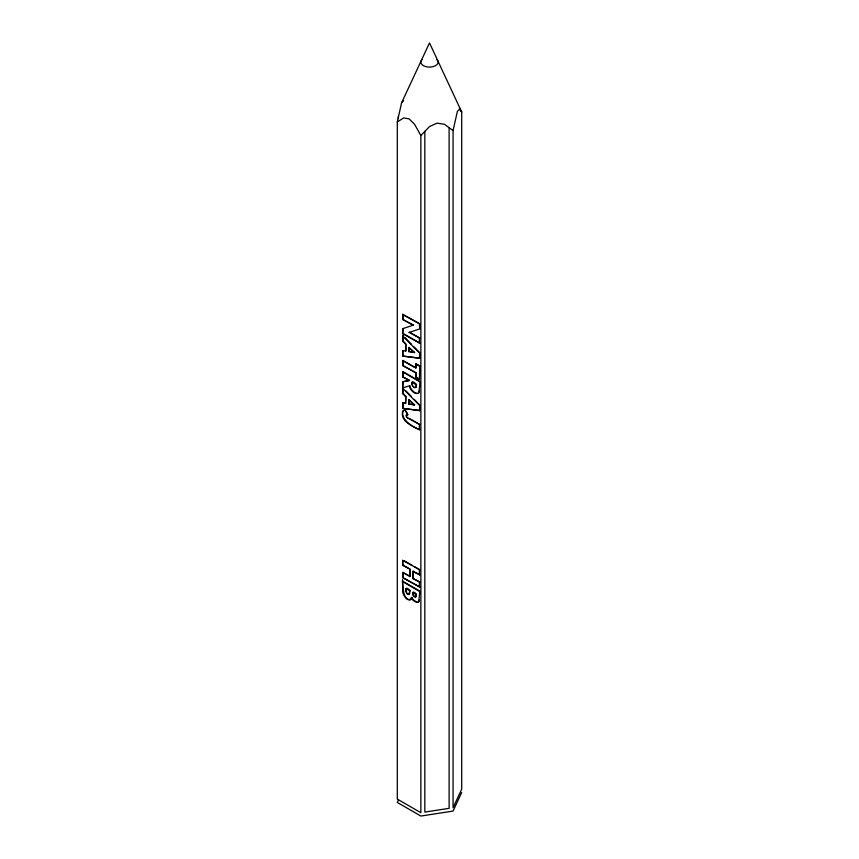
<?xml version="1.0" encoding="UTF-8"?>
<svg xmlns="http://www.w3.org/2000/svg" width="859" height="859" viewBox="0 0 859 859"><rect width="100%" height="100%" fill="white"/><g stroke="black" fill="none" stroke-linecap="round" stroke-linejoin="round"><path stroke-width="1.29" d="M415.788 377.262L419.407 379.356L419.783 365.891L416.153 363.797L415.788 368.092L402.71 360.544L402.71 365.558L416.153 372.903L415.788 377.262L415.788 373.107M408.905 594.482L409.904 590.423L409.625 593.934L408.401 594.514C405.04 593.376 404.492 584.281 409.904 590.423M419.342 600.011L418.795 601.729L419.783 591.099L404.192 582.101M419.299 390.899C417.861 398.351 420.481 382.244 419.783 381.353L403.075 371.7L402.71 376.929L409.485 380.419L402.71 376.929M402.871 411.096C400.509 419.342 412.309 427.213 419.783 429.543L419.407 429.758C412.889 426.311 399.553 421.039 402.871 411.096L405.094 409.732L407.402 413.694M415.531 387.559L416.475 384.456L416.336 386.668L414.854 387.731C410.849 386.464 410.334 377.767 416.475 384.456M414.478 596.704C416.808 597.381 416.508 591.744 416.121 596.565C412.352 598.659 410.903 587.717 416.475 594.213M410.269 419.031L419.783 424.529L407.08 417.56L405.985 415.595L407.273 414.467L406.393 414.714M406.468 416.948L406.758 414.5M397.298 121.957L403.612 117.941L409.088 118.843L414.553 124.265L420.867 135.561L420.867 812.7L397.298 799.095L397.298 121.957L401.615 102.736L429.5 42.95L461.702 111.992L461.702 789.131L453.069 807.718L453.069 130.579L457.385 111.369L459.393 109.318L461.702 111.992L459.382 107.837M409.99 599.797L410.903 599.389C399.703 604.618 403.011 560.53 402.71 589.704C401.303 593.934 408.777 603.813 411.59 597.563C412.363 600.849 417.721 603.963 419.171 601.515M410.978 599.163L411.955 597.359L411.407 597.671M398.383 800.116L397.298 802.446L420.867 816.05L453.069 811.068L461.702 792.481M420.867 135.561L429.5 126.574L436.973 123.159L444.447 124.265L453.069 130.579M401.615 102.736L403.612 100.686M418.784 392.703C415.992 395.473 409.689 390.308 409.56 385.852C410.022 388.526 414.521 393.379 416.894 393.54M402.71 314.437L419.783 323.864L402.71 314.437L402.71 319.451L413.308 325.142L402.71 319.451M403.075 333.485L419.783 343.128L402.71 333.7L403.075 328.471L402.527 333.807M405.62 351.148L405.62 344.223L402.71 341.216L403.075 335.697L403.075 341.002L405.985 344.008L405.985 350.934L402.71 350.708L402.71 356.066L419.783 358.235L402.71 356.066M409.013 332.53L409.56 332.208L419.783 338.113L409.195 332.422L419.783 328.89L419.407 324.079M402.71 350.708L403.075 355.851M408.927 347.519L414.618 352.48L408.927 351.696L408.927 347.519L414.242 352.695M408.927 351.696L409.292 347.304M402.71 360.544L416.153 367.877L416.153 363.797M419.407 358.439L419.783 352.759L414.21 347.079M402.71 365.558L416.153 372.903M409.926 385.637L402.71 387.957L402.71 381.718L409.485 380.419M402.71 387.957L403.075 381.514M402.71 408.39L419.783 410.559L402.71 408.39L402.71 403.032L405.62 403.472L405.62 396.547L402.71 393.54L403.075 388.021M411.944 383.2L412.309 382.051M419.407 379.356L416.153 377.047M412.095 384.649L412.309 382.985M412.524 385.82L412.46 384.435M402.527 393.637L403.075 389.352M414.027 387.441L415.906 387.345M405.62 396.547L403.075 393.325M402.71 403.032L405.018 403.107M408.927 399.832L414.618 404.804L408.927 404.02L408.927 399.832L414.242 405.018M405.62 403.472L405.985 396.332M408.744 404.127L414.618 404.804M404.009 410.14L404.718 409.947L407.982 414.682M404.535 410.054L405.094 409.732M419.407 410.763L419.783 405.083L414.21 399.403M407.918 418.118L408.841 418.634M402.71 560.347L402.71 565.362L402.71 560.347L419.783 569.785L414.21 566.564M402.71 577.613L419.783 587.051L402.71 577.613L403.075 572.384L410.022 576.4L410.022 569.163L403.075 565.158M402.71 565.362L410.022 569.163M412.782 571.396L419.783 574.8L412.964 571.289L412.964 578.526L419.783 582.037L412.964 578.526M402.71 572.599L410.022 576.4M406.006 589.714L406.382 588.383M406.114 591.389L406.382 589.499M406.404 592.613L406.479 591.175M406.779 593.687L407.327 593.365M407.746 594.245L409.271 594.267M412.835 593.451L413.211 592.323M412.975 594.643L413.211 593.236M413.394 595.631L413.888 596.253M412.17 598.798L411.955 597.359M412.868 599.829L417.71 602.46M415.423 596.962L416.121 596.565M402.71 328.686L413.308 325.142M402.71 381.718L409.12 380.634M410.355 351.685L414.618 352.48M406.898 414.672L407.617 414.897M415.788 364.012L419.407 366.106M402.71 371.915L419.407 381.557M411.944 382.266L416.11 384.671M404.192 560.777L411.987 565.286M402.71 581.672L419.407 591.314M406.006 588.598L409.539 590.627M412.835 592.538L416.11 594.428M404.933 337.598L411.429 344.234M402.71 335.912L419.407 352.974M405.856 390.866L411.429 396.557M402.71 388.236L419.407 405.298M412.545 598.583L413.233 599.614M413.351 594.428L413.759 595.416M449.117 127.68L449.117 808.33L424.829 812.088L424.829 131.438M419.407 338.328L419.407 343.342M419.407 424.743L419.407 429.758M419.407 569.989L419.407 575.015M419.407 582.241L419.407 587.255M413.329 571.074L413.329 578.311M409.657 569.377L409.657 576.614M409.292 399.628L409.292 403.805M403.075 314.222L403.075 319.237M403.075 360.329L403.075 365.343M403.075 371.7L403.075 376.725M403.075 402.817L403.075 408.175M403.075 572.384L403.075 577.409M398.361 116.158L398.361 118.585M436.973 59.615A8.633 4.982 0 0 1 429.5 67.088A8.633 4.982 0 0 1 422.027 59.615"/></g></svg>
